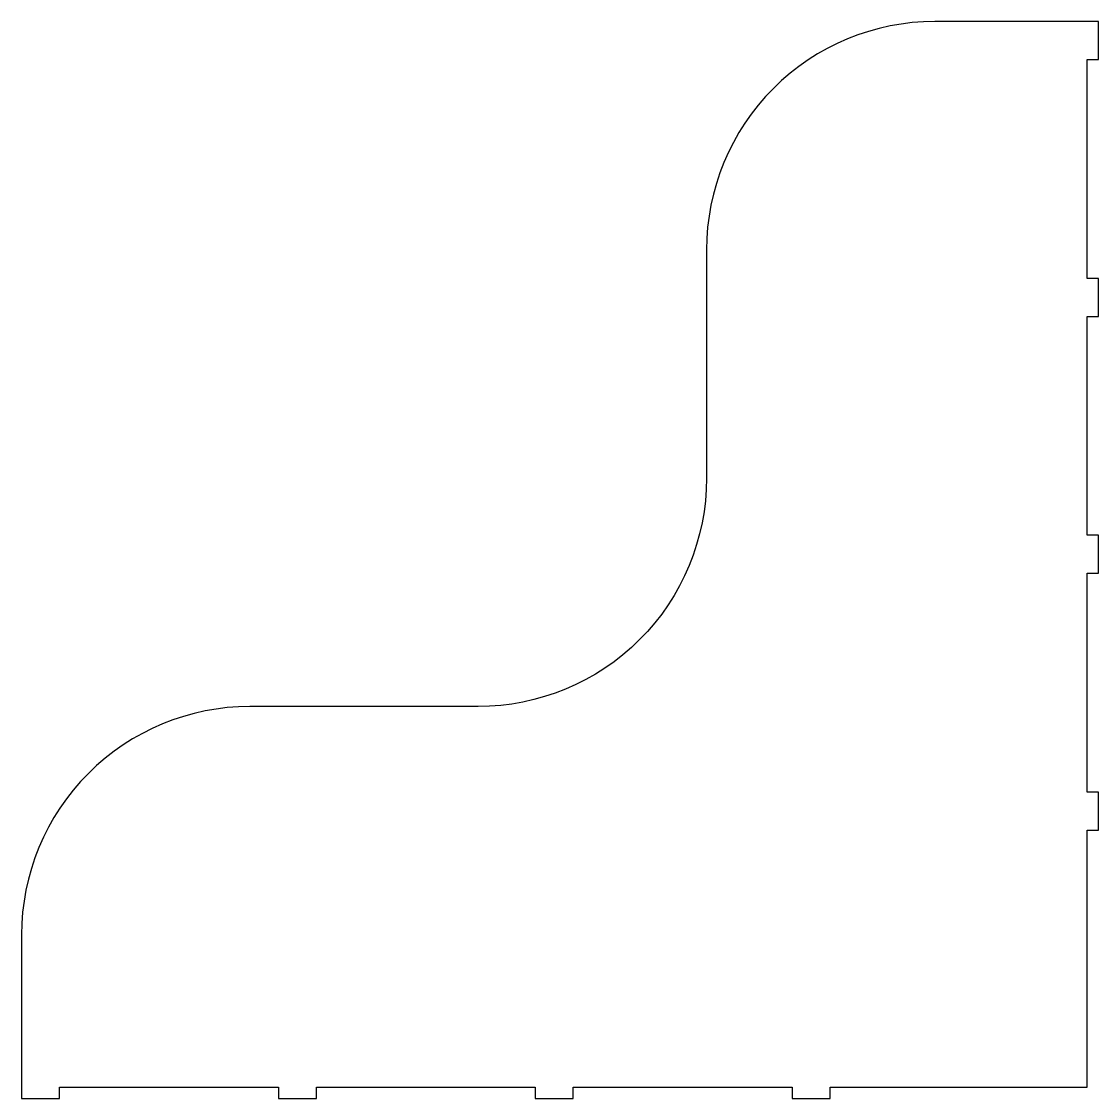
# Model space of a CAD drawing. Header units: millimetres. Extents: x -283 to 0, y -3 to 280.
import ezdxf

# ---------------------------------------------------------------- set-up
doc = ezdxf.new("R2010")
doc.units = ezdxf.units.MM
doc.layers.get('0').update_dxf_attribs({"linetype": 'CONTINUOUS'})

msp = doc.modelspace()

# ---------------------------------------------------------------- linework, layer by layer
msp.add_lwpolyline([(-3, 0), (-3, 67.5), (0, 67.5), (0, 77.5), (-3, 77.5), (-3, 135), (0, 135), (0, 145), (-3, 145), (-3, 202.5), (0, 202.5), (0, 212.5), (-3, 212.5), (-3, 270), (0, 270), (0, 280), (-43, 280, 0.414214), (-103, 220), (-103, 160, -0.414214), (-163, 100), (-223, 100, 0.414214), (-283, 40), (-283, -3), (-273, -3), (-273, 0), (-215.5, 0), (-215.5, -3), (-205.5, -3), (-205.5, 0), (-148, 0), (-148, -3), (-138, -3), (-138, 0), (-80.5, 0), (-80.5, -3), (-70.5, -3), (-70.5, 0)], format="xyb", close=True)

doc.saveas('drawing.dxf')
